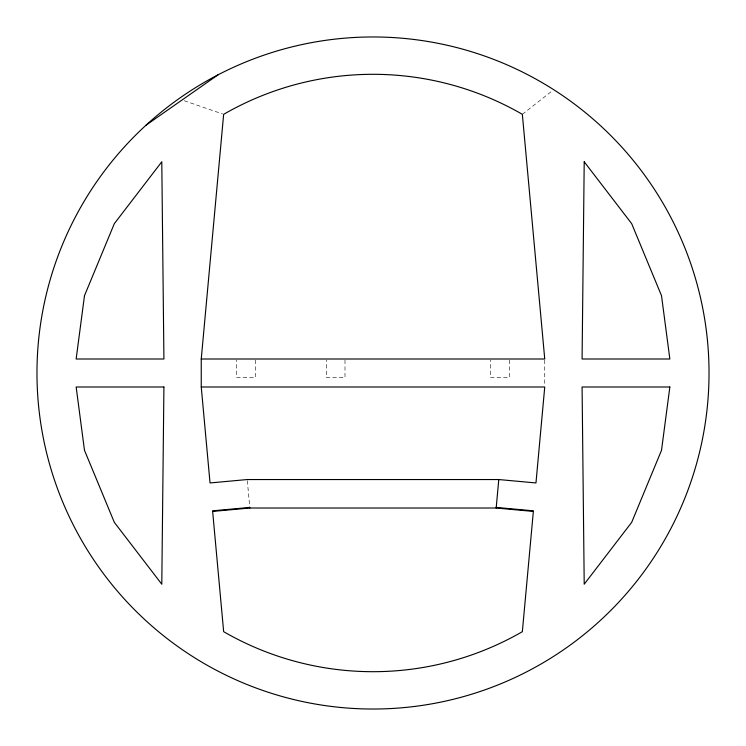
<?xml version="1.0" encoding="UTF-8"?>
<svg xmlns="http://www.w3.org/2000/svg" width="746" height="746" viewBox="0 0 746 746"><rect width="100%" height="100%" fill="white"/><g stroke="black" fill="none" stroke-linecap="round" stroke-linejoin="round"><path stroke-width="0.56" stroke-dasharray="3.73 2.8" d="M522.349 114.325L552.805 90.397M184.253 100.747L222.56 113.951M247.318 480.666L249.724 506.87M544.748 360.122L544.748 385.878M509.276 360.094L509.276 377.663L490.607 377.663L490.607 360.094M344.997 360.094L344.997 377.663L326.328 377.663L326.328 360.094M255.393 360.094L255.393 377.663L236.724 377.663L236.724 360.094"/><path stroke-width="1.12" d="M201.252 359.003L223.651 114.325A298.689 298.689 0 0 1 522.349 114.325L544.748 359.003L201.252 359.003L201.252 386.997L210.036 482.951L247.215 479.547L498.785 479.547L535.964 482.951L544.748 386.997L201.252 386.997M212.647 511.42L249.826 508.017L496.174 508.017L498.785 479.547M146.113 125.132L218 74.852A336.026 336.026 0 0 1 708.7 387.836A336.026 336.026 0 0 1 192.3 656.303A336.026 336.026 0 0 1 218 74.852M496.23 507.429L533.409 510.833L522.349 631.675A298.689 298.689 0 0 1 223.651 631.675L212.591 510.833L249.77 507.429L249.826 508.017M496.174 508.017L533.353 511.42M163.915 386.997L161.789 584.211L114.325 522.349L84.484 450.304L76.148 386.997L163.915 386.997M584.211 161.789L582.085 359.003L669.852 359.003L661.515 295.696L631.675 223.651L584.211 161.789M84.484 295.696L76.148 359.003L163.915 359.003L161.789 161.789L114.325 223.651L84.484 295.696M669.852 386.997L661.515 450.304L631.675 522.349L584.211 584.211L582.085 386.997L669.852 386.997"/></g></svg>
